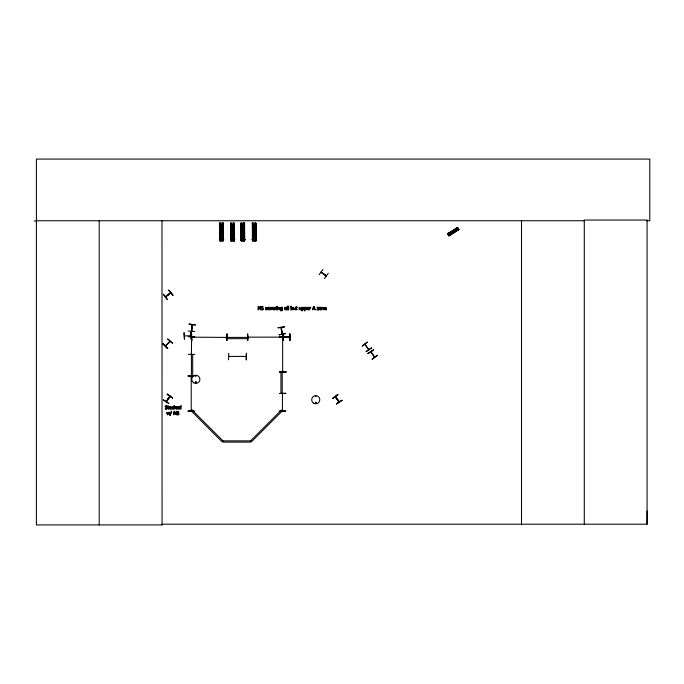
<?xml version="1.0" encoding="UTF-8"?>
<svg xmlns="http://www.w3.org/2000/svg" width="684" height="684" viewBox="0 0 684 684"><rect width="100%" height="100%" fill="white"/><g stroke="black" fill="none" stroke-linecap="round" stroke-linejoin="round"><path stroke-width="1.03" d="M646.602 220.752L649.8 220.752L649.8 159.081L36.406 159.081L36.406 524.919L162.074 524.919L161.988 524.201L647.073 524.201L647.167 510.974M170.718 293.017L165.605 296.83L170.786 292.88M191.742 330.637L191.4 331.193M191.383 331.107L191.999 324.686M191.665 331.082L192.281 324.849M192.298 324.712L191.657 331.201M194.76 331.509L188.245 330.996M195.368 324.994L188.895 324.028L195.376 324.951M320.993 272.215L326.268 276.054L321.087 272.283M326.439 275.806L325.669 275.626M166.477 401.773L166.05 401.602M191.212 411.093L191.212 376.097M191.144 410.511L191.443 411.093M282.612 337.528L282.911 336.861M282.911 337.477L282.21 337.392L282.954 337.434M195.487 375.943L196.188 375.849L195.53 376.02M196.411 382.544C195.479 380.099 194.855 384.511 196.479 382.39M315.384 396.344C316.444 395.172 315.743 397.695 315.461 396.181M316.188 402.791C315.016 404.133 315.538 401.465 316.119 402.688M316.333 402.791C314.529 404.842 315.76 400.414 316.256 403.09M191.178 376.234L191.169 376.781M191.477 410.956L191.212 410.443M282.62 336.981L282.654 337.571M191.64 337.169L191.392 354.355M338.948 402.115L335.254 396.72M338.606 401.628C340.572 401.876 334.288 395.6 335.81 397.053M374.387 356.595L374.379 357.151M221.727 240.597L221.702 239.922M232.825 240.614L232.338 240.623L232.825 239.879M243.034 240.597L242.683 239.896M282.415 410.716L282.458 393.548M169.854 396.387L166.34 401.636M228.738 356.458L246.206 356.398M364.863 344.291L368.573 349.652M226.643 337.409L191.802 337.161L192.392 337.152M283.202 336.887L289.665 336.853L289.007 337.186M170.136 341.419L165.596 346.061M167.195 400.627L169.281 397.507M163.433 399.841L168.854 403.483M172.505 398.062L167.281 394.112L172.53 398.02M166.092 401.542L169.692 396.173M166.417 401.73L169.948 396.335L166.238 401.73M319.12 274.712L322.968 269.436M328.277 273.249L324.507 278.585M165.485 345.762L169.965 341.196M248.018 337.135L248.66 337.383L248.001 337.383M282.347 337.426L282.911 337.127L282.244 337.118M283.971 337.186L283.202 337.118L289.742 337.186M281.227 327.645L282.176 334.023L281.115 327.679M167.7 339.007L172.659 343.274L167.76 338.939M165.502 296.497L170.496 292.726M165.588 296.771L170.752 292.932M167.178 299.558L163.262 294.317M172.975 295.18L168.751 290.178L172.949 295.197M362.246 345.984L367.445 342.017L362.298 346.061M366.102 351.49L371.455 347.746M366.239 351.687L371.609 347.968M367.992 353.406L373.532 349.926L367.975 353.38M368.129 353.602L373.507 349.892M371.147 352.405L370.993 351.738M332.646 398.49L337.973 394.702M341.983 400.431L336.417 403.885L341.966 400.405M336.468 403.953L341.803 400.174M457.587 227.481L447.601 233.783L448.952 235.903M447.627 233.825L457.673 227.618L447.755 234.022M447.832 234.15L457.81 227.832L448.003 234.424M448.106 234.561L448.456 235.125M448.542 235.262L458.554 228.995L448.636 235.399M458.682 229.191L448.772 235.621L458.759 229.32M448.858 235.766L458.844 229.448M448.926 235.86L458.938 229.593L457.579 227.473M326.379 275.738L321.164 271.976L321.702 272.335M195.65 382.048C197.505 382.536 194.376 383.057 195.846 381.997M254.097 240.597L254.533 240.597L254.123 239.896M278.063 327.645L284.544 326.738M278.106 327.91L284.578 326.978M228.73 353.303L228.584 359.835M243.41 223.112L244.564 223.104L244.735 240.802L240.973 240.862L240.785 223.155L244.308 223.121L244.53 240.811L244.273 223.104M252.225 223.155L256.004 223.104L256.115 240.811M219.718 224.951L222.984 224.916M230.799 224.951L234.065 224.916M241.059 224.951L244.325 224.916M252.499 224.951L255.765 224.916M219.735 226.148L223.001 226.113M230.807 226.148L234.082 226.113M241.067 226.148L244.333 226.113M252.507 226.148L255.773 226.113M219.752 227.952L223.018 227.909M230.833 227.952L234.099 227.909M241.093 227.952L244.359 227.909M252.533 227.952L255.799 227.909M219.769 229.542L223.035 229.508M230.841 229.542L234.108 229.508M241.101 229.542L244.368 229.508M252.541 229.542L255.807 229.508M219.786 231.337L223.052 231.303M230.859 231.337L234.133 231.303M241.119 231.337L244.393 231.303M252.558 231.337L255.833 231.303M219.872 239.049L223.138 239.015M230.953 239.049L234.219 239.015M241.213 239.049L244.479 239.015M252.653 239.049L255.919 239.015M219.333 239.571L223.694 239.528M219.333 239.708L223.694 239.656M230.414 239.571L234.766 239.528M221.248 239.853L221.77 239.879M230.414 239.708L234.766 239.656M240.674 239.571L245.026 239.528M232.329 239.853L232.842 239.879M240.674 239.708L245.026 239.656M252.114 239.571L256.466 239.528M242.589 239.853L243.102 239.879M252.114 239.708L256.466 239.656M254.029 239.853L254.542 239.879M234.492 240.802L230.713 240.862L230.542 223.155L234.304 223.104L234.415 240.811M256.192 240.802L252.413 240.862L252.302 223.155M191.349 339.084L190.947 332.552L191.751 340.538L191.349 334.006M227.071 333.997L226.755 340.538L227.045 333.997M282.911 334.006L283.287 340.538L282.954 334.006M190.964 335.707L184.535 335.955M191.871 337.417L192.392 337.383L191.751 337.417M184.449 339.127L184.073 332.595L184.406 339.127M290.119 340.23L289.734 333.698L290.093 340.23M247.591 340.546L247.582 334.006M282.654 336.913L282.654 371.848L282.902 371.207M279.499 371.959L286.04 371.916M194.589 375.713L188.057 375.781L193.657 376.063M188.057 376.072L193.657 376.038M194.598 411.409L188.057 411.118L194.598 411.435M188.057 411.161L194.598 411.169M188.228 336.682L194.769 336.802M188.237 354.363L194.769 354.389M279.303 411.187L285.835 410.998L279.303 411.204M34.2 221.009L36.406 221M36.406 220.752L584.29 220.752M283.27 337.118L289.742 337.092L289.033 337.118M371.061 351.832L374.712 357.005M268.872 307.253L268.376 307.253A1.035 1.035 0 0 0 267.777 307.595L267.632 309.399L268.872 309.946A1.026 1.026 0 0 0 269.462 309.613L269.462 307.595M192.247 324.84L191.93 325.404M282.8 337.127L248.001 337.161L248.523 337.118M281.466 327.516L282.09 333.895M191.443 376.097L191.443 376.756M167.264 394.138L172.684 397.78M167.127 394.343L172.556 397.985M163.382 399.918L168.828 403.526M338.871 402.004L335.305 396.848M163.1 343.787L167.811 348.318M162.929 343.958L167.64 348.489M448.336 234.646L448.738 234.347M168.82 290.127L172.761 295.343M163.459 294.171L167.4 299.387M374.456 357.27L370.813 352.003M368.83 349.387L364.931 344.385M456.656 228.259L457.818 230.098M455.98 228.687L457.143 230.525M454.971 229.32L456.134 231.166M454.065 229.892L455.228 231.731M453.056 230.534L454.219 232.372M448.713 233.278L449.875 235.125M448.157 233.201L449.704 235.655M281.227 329.021L281.799 332.723M255.936 240.811L255.739 223.104L255.901 240.811M255.568 223.104L255.679 240.811M255.388 225.19L255.542 240.811M255.312 225.19L255.457 238.733M255.072 223.112L255.294 240.819M254.952 225.198L255.098 238.733M254.876 225.198L255.038 238.733M254.799 240.819L253.807 240.828M253.371 224.19L253.542 238.767L253.302 224.19M253.08 223.146L253.302 240.853M252.952 224.19L253.106 238.767M252.866 224.19L252.909 238.776L252.721 223.155M252.9 239.041L252.918 240.845M252.507 223.155L252.67 240.862L252.447 223.155M244.051 223.104L244.239 240.811M244.102 240.811L243.923 223.112L244.034 240.811M243.632 223.112L243.889 240.819M243.513 225.198L243.658 238.733M243.436 225.198L243.598 238.733M243.359 240.819L242.367 240.828M241.939 224.19L242.085 238.767L241.862 224.19M241.64 223.146L241.897 240.853M241.512 224.19L241.691 240.853L241.426 224.19M241.23 224.198L241.486 240.853M241.067 223.155L241.264 240.862L241.033 223.155M233.791 223.104L233.979 240.811M233.86 240.811L233.646 223.112L233.774 240.811M233.441 223.112L233.595 240.819M233.253 225.198L233.398 238.733M233.193 225.198L233.321 238.733M233.099 240.819L232.107 240.828M231.679 224.19L231.825 238.767L231.602 224.19M231.414 223.146L231.577 240.853M231.252 224.19L231.431 240.853L231.166 224.19M231.03 224.198L231.149 240.853M230.807 223.155L231.004 240.862L230.773 223.155M223.001 223.104L223.164 240.811L222.933 223.104M222.71 223.104L222.907 240.811M222.608 225.19L222.762 240.811L222.531 225.19M222.326 223.112L222.556 240.819M222.18 225.198L222.326 238.733L222.095 225.198M222.026 240.819L221.026 240.828M220.607 224.19L220.752 238.767L220.53 224.19M220.368 223.146L220.496 240.853M220.171 224.19L220.333 238.767M219.974 224.198L220.265 238.776M219.88 223.155L220.111 238.776M220.128 239.041L220.145 240.845M219.735 223.155L219.889 240.862L219.667 223.155M289.811 333.698L289.802 340.23M282.654 371.19L282.654 371.78M247.822 334.006L247.864 340.538M226.806 334.006L226.797 340.538M191.665 334.006L191.665 340.538M191.033 332.552L191.033 339.084M647.073 524.201L647.073 220.043L584.29 220.043L584.29 524.201M521.499 220.752L521.499 524.919M161.98 220.752L162.074 524.919M99.197 220.752L99.197 524.919M268.744 307.253A1.035 1.035 0 0 1 269.334 307.595M292.513 308.595C291.316 311.793 291.179 305.44 292.513 308.595M172.282 407.621C172.077 409.331 175.343 408.656 172.539 409.109A1 1 0 0 1 172.017 408.673L172.154 406.835L173.796 406.681L172.282 407.621M265.743 308.381C265.537 310.091 268.803 309.416 265.99 309.869A1 1 0 0 1 265.469 309.433L265.614 307.595L267.247 307.449L265.743 308.381M282.526 309.604L282.082 310.707L280.602 310.767C284.8 309.596 277.781 310.091 281.235 307.253A1.163 1.163 0 0 1 282.09 307.415L282.526 307.304L282.526 309.604M303.961 308.535C304.32 310.468 301.516 309.271 302.225 310.852L301.789 310.852L301.789 307.304L303.414 307.321L303.961 308.535M306.586 308.535C306.945 310.468 304.141 309.271 304.85 310.852L304.414 310.852L304.414 307.304L306.039 307.321L306.586 308.535M292.966 308.561L292.307 309.869L290.794 309.895L290.794 306.287L291.23 306.287C290.238 308.347 293.316 306.329 292.966 308.561M321.309 308.604L320.993 309.613A1.026 1.026 0 0 1 320.403 309.946L319.163 309.399L319.308 307.595A1.035 1.035 0 0 1 319.907 307.253L320.403 307.253A1.017 1.017 0 0 1 320.993 307.595L321.309 308.604M176.395 407.553L176.908 408.998L178.567 408.981L176.831 408.1L178.618 407.886L178.173 406.629L177.088 406.57L176.395 407.553M178.9 407.544L179.285 409.006L181.046 409.135L181.046 405.526L180.61 406.647A1.18 1.18 0 0 0 179.755 406.501A1.017 1.017 0 0 0 179.208 406.835L178.9 407.544M272.429 308.313L272.942 309.758L274.6 309.741L272.865 308.86L274.652 308.646L274.207 307.39L273.121 307.33L272.429 308.313M306.877 308.313L307.39 309.758L309.048 309.741L307.313 308.86L309.1 308.646L308.655 307.39L307.569 307.33L306.877 308.313M324.242 308.313L324.755 309.758L326.413 309.741L324.678 308.86L326.465 308.646L326.02 307.39L324.934 307.33L324.242 308.313M453.672 231.021C454.338 232.851 455.057 229.662 453.672 231.021M165.177 406.407C166.383 408.468 168.29 408.357 165.135 408.929C167.358 410.34 168.444 406.903 165.75 406.912C165.844 405.621 168.897 406.185 165.861 405.689A1.103 1.103 0 0 0 165.34 406.057L165.177 406.407M176.908 412.136C178.114 414.205 180.012 414.085 176.857 414.658C179.088 416.077 180.166 412.632 177.481 412.64C177.575 411.349 180.619 411.913 177.583 411.426A1.103 1.103 0 0 0 177.07 411.785L176.908 412.136M261.228 307.167C262.434 309.228 264.34 309.117 261.185 309.69C263.408 311.1 264.494 307.663 261.801 307.672C261.904 306.381 264.947 306.945 261.912 306.449A1.103 1.103 0 0 0 261.399 306.817L261.228 307.167M267.957 308.168C268.273 312.178 270.428 306.081 267.957 308.168M319.488 308.168C319.804 312.178 321.95 306.081 319.488 308.168M303.508 308.578C303.645 310.177 301.182 309.578 302.225 307.945L303.183 307.714L303.508 308.578M306.133 308.578C306.27 310.177 303.807 309.578 304.85 307.945L305.808 307.714L306.133 308.578M179.37 407.433C179.687 411.281 181.559 405.279 179.37 407.433M169.35 408.134L169.324 408.382A0.889 0.889 0 0 0 169.461 408.861L171.385 409.135L171.231 406.8L169.538 406.604L170.949 407.433L169.35 408.134M284.493 308.894L284.458 309.142A0.889 0.889 0 0 0 284.595 309.621L286.528 309.895L286.365 307.561L284.672 307.364L286.092 308.193L284.493 308.894M280.85 308.168C281.192 311.827 283.005 306.099 280.85 308.168M220.71 230.243C221.625 233.005 222.839 228.259 220.71 230.243M231.782 230.243C232.705 233.005 233.919 228.259 231.782 230.243M242.042 230.243C242.965 233.005 244.179 228.259 242.042 230.243M253.482 230.243C254.405 233.005 255.619 228.259 253.482 230.243M169.803 408.177L170.461 408.784L170.949 407.775L169.803 408.177M284.937 308.946L285.604 309.544L286.092 308.544L284.937 308.946M169.7 412.281L169.273 414.282L168.64 412.281L167.665 414.282L166.759 412.281L167.418 414.872L168.452 412.871L169.487 414.872L170.145 412.281L169.7 412.281M176.882 407.262C178.524 408.852 178.225 405.774 176.882 407.262M272.916 308.022C274.558 309.613 274.258 306.543 272.916 308.022M307.364 308.022C309.006 309.613 308.706 306.543 307.364 308.022M324.729 308.022C326.371 309.613 326.071 306.543 324.729 308.022M171.504 411.264L170.154 415.615L171.504 411.264M313.169 308.929L312.391 309.895L313.554 306.441L314.127 306.441L315.29 309.895L314.486 308.929L313.169 308.929M313.828 306.911L313.298 308.544L314.366 308.544L313.828 306.911M271.804 307.304L271.103 309.305L269.923 307.304L270.89 309.895L272.258 307.304L271.804 307.304M318.214 307.663L316.863 309.895L318.77 309.895L317.376 309.536L318.744 307.304L316.914 307.304L318.214 307.663M175.651 406.544L174.625 407.638L174.189 405.526L174.189 409.135L174.796 407.886L176.335 409.135L175.13 407.63L176.19 406.544L175.651 406.544M163.16 343.719L167.623 348.515L163.151 343.727M192.118 410.032L191.221 410.93L222.035 441.744L222.941 440.847L250.592 440.847L281.406 410.032L282.304 410.93L251.49 441.744L250.592 440.847L250.592 442.112L222.967 442.112L222.967 440.847L192.118 410.032M275.686 307.928L275.088 309.895L275.088 307.304L276.464 307.321L275.686 307.928M310.134 307.928L309.536 309.895L309.536 307.304L310.912 307.321L310.134 307.928M278.516 307.441L277.884 307.304L277.884 309.895L278.32 307.962L278.995 307.646L279.918 309.895L279.799 307.629L278.516 307.441M322.386 307.441L321.754 307.304L321.754 309.895L322.19 307.962L322.865 307.646L323.788 309.895L323.669 307.629L322.386 307.441M295.001 309.613L293.53 309.604L293.402 307.304L294.325 309.553L295.001 309.236L295.437 307.304L295.437 309.895L295.001 309.613M300.721 309.613L299.259 309.604L299.122 307.304L300.045 309.553L300.721 309.236L301.157 307.304L301.157 309.895L300.721 309.613M377.294 355.295L372.139 359.331L377.286 355.287M337.819 394.48L332.672 398.524L337.819 394.48M297.309 309.484L296.591 309.399L296.531 307.672L297.335 307.304L296.095 306.56C295.591 307.193 295.924 311.058 297.335 309.484M169.162 408.724L168.444 408.639L168.384 406.903L169.187 406.544L167.948 405.8C167.443 406.433 167.768 410.297 169.187 408.724M285.519 333.536L279.106 334.835L285.519 333.536M246.411 353.295L246.249 359.835L246.411 353.295M223.223 223.104L219.444 223.155L219.658 240.862L223.42 240.802L223.223 223.104M283.185 333.732L282.86 340.273L283.185 333.732M286.032 336.46L279.499 336.861L286.032 336.46M286.04 371.822L279.499 372.224L286.04 371.822M285.835 393.334L279.294 393.522L285.835 393.317M277.276 306.423L276.781 306.877L277.276 306.423M287.579 306.287L287.143 306.287L287.143 309.895L287.579 309.895L287.579 306.287M288.665 306.287L288.229 306.287L288.229 309.895L288.665 309.895L288.665 306.287M258.843 306.441L258.184 306.441L258.184 309.895L258.612 306.919L260.655 309.895L260.655 306.441L260.228 309.177L258.843 306.441M277.242 307.304L276.806 307.304L276.806 309.895L277.242 309.895L277.242 307.304M248.147 337.4L226.353 337.4L226.353 338.674L248.147 338.674L248.147 337.4M192.691 354.483L191.417 354.483L191.417 376.277L192.691 376.277L192.691 354.483M282.21 371.48L280.936 371.48L280.936 393.266L282.21 393.266L282.21 371.48M174.514 411.417L173.864 411.417L173.864 414.872L174.292 411.888L176.335 414.872L176.335 411.417L175.899 414.145L174.514 411.417M234.27 240.811L234.073 223.104L234.236 240.811M193.811 382.869A4.078 4.078 0 0 0 199.925 379.329A4.078 4.078 0 0 0 193.811 375.798A4.078 4.078 0 0 0 193.811 382.869M313.708 403.269A4.078 4.078 0 0 0 319.821 399.738A4.078 4.078 0 0 0 313.708 396.207A4.078 4.078 0 0 0 313.708 403.269"/></g></svg>
